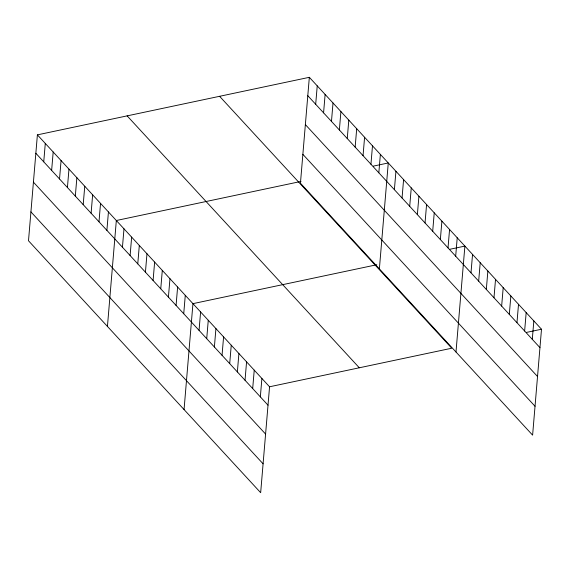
<?xml version="1.0" encoding="UTF-8"?>
<svg xmlns="http://www.w3.org/2000/svg" width="570" height="570" viewBox="0 0 570 570"><rect width="100%" height="100%" fill="white"/><g stroke="black" fill="none" stroke-linecap="round" stroke-linejoin="round"><path stroke-width="0.85" d="M37.392 134.862L28.5 240.768L260.661 492.687L269.56 386.781L37.392 134.862L309.339 77.313L541.5 329.232L532.608 435.138L300.44 183.219L309.339 77.313M43.74 161.837L45.287 143.426M51.635 170.401L53.181 151.99M59.529 178.966L61.075 160.555M67.424 187.53L68.97 169.119M75.318 196.094L76.864 177.683M83.206 204.659L84.752 186.248M91.1 213.223L92.646 194.819M98.995 221.794L100.541 203.383M106.889 230.358L108.435 211.947M107.438 326.425L116.33 220.512L301.024 181.424M122.443 247.238L123.989 228.827M130.102 255.545L131.649 237.141M137.769 263.86L139.315 245.449M145.428 272.175L146.975 253.764M153.088 280.49L154.634 262.079M160.754 288.805L162.3 270.394M168.414 297.113L169.96 278.709M176.073 305.427L177.619 287.016M183.732 313.742L185.279 295.331M184.053 409.559L192.945 303.646L376.806 264.737M199.058 330.372L200.604 311.961M206.718 338.68L208.264 320.276M214.384 346.995L215.93 328.584M222.043 355.31L223.59 336.899M229.703 363.624L231.249 345.213M237.362 371.939L238.908 353.528M245.029 380.247L246.575 361.843M252.688 388.562L254.234 370.151M260.347 396.877L261.894 378.466M315.687 104.289L317.233 85.878M323.575 112.853L325.121 94.442M331.469 121.417L333.015 103.006M339.364 129.981L340.91 111.57M347.258 138.546L348.804 120.135M355.153 147.11L356.699 128.699M363.047 155.674L364.593 137.27M370.942 164.246L372.488 145.835M378.829 172.81L380.375 154.399M379.378 268.876L388.27 162.963L373.314 166.126M394.39 189.689L395.936 171.278M402.049 197.997L403.596 179.593M409.709 206.311L411.255 187.901M417.368 214.626L418.914 196.215M425.035 222.941L426.581 204.53M432.694 231.256L434.24 212.845M440.353 239.564L441.9 221.16M448.02 247.879L449.566 229.468M455.679 256.194L457.226 237.783M455.993 352.011L464.885 246.097L449.93 249.261M470.998 272.823L472.544 254.412M478.665 281.131L480.211 262.727M486.324 289.446L487.87 271.035M493.983 297.761L495.53 279.35M501.65 306.076L503.196 287.665M509.309 314.391L510.855 295.98M516.969 322.698L518.515 304.294M524.628 331.013L526.174 312.602M532.295 339.328L533.841 320.917M269.56 386.781L451.761 348.22L219.593 96.302M526.545 332.395L541.5 329.232M307.793 95.717L539.954 347.643M305.363 124.595L537.531 376.514M302.87 154.342L535.03 406.268M127.131 115.867L359.299 367.785M35.846 153.266L268.014 405.192M33.423 182.143L265.584 434.062M30.922 211.89L263.091 463.816"/></g></svg>
